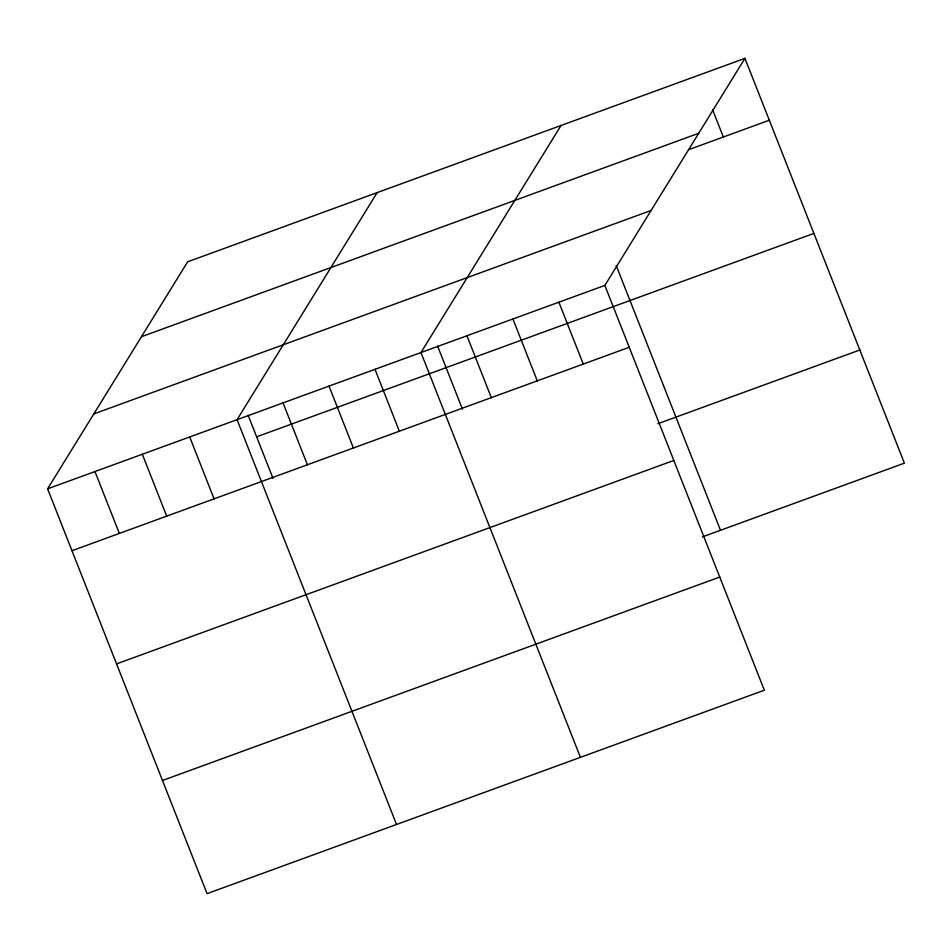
<?xml version="1.0" encoding="UTF-8"?>
<svg xmlns="http://www.w3.org/2000/svg" width="952" height="952" viewBox="0 0 952 952"><rect width="100%" height="100%" fill="white"/><g stroke="black" fill="none" stroke-linecap="round" stroke-linejoin="round"><path stroke-width="1.43" d="M744.94 58.346L604.865 285.41L764.325 690.212L207.06 893.654L47.6 488.84L187.675 261.788L744.94 58.346L904.4 463.16L702.386 536.904M377.147 192.613L237.072 419.677L396.532 824.48M561.049 125.486L420.962 352.549L580.423 757.352M141.455 336.71L698.72 133.28M688.51 149.726L769.323 120.226M93.831 413.918L651.097 210.475M47.6 488.84L604.865 285.41M256.635 436.825L813.9 233.395M71.971 550.72L629.236 347.29M657.82 423.735L859.823 349.991M116.549 663.889L673.814 460.459M162.483 780.485L719.748 577.055M712.512 109.516L723.341 137.017M616.206 265.501L720.497 530.288M558.895 302.189L583.267 364.069M512.914 318.979L537.297 380.859M466.944 335.758L491.315 397.638M437.611 346.112L462.47 409.205M374.993 369.328L399.364 431.208M329.023 386.107L353.394 447.987M283.041 402.898L307.425 464.778M248.139 415.274L272.998 478.38M189.698 436.968L214.081 498.848M142.336 454.259L166.707 516.139M94.962 471.549L119.345 533.429"/></g></svg>
